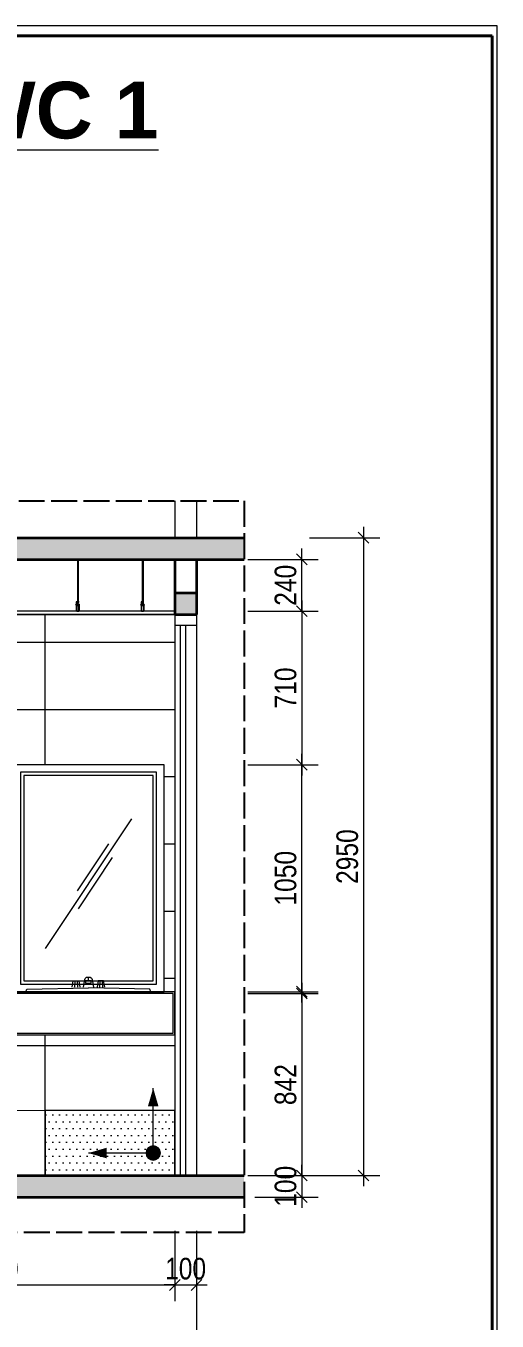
# Model space of a CAD drawing. Header units: inches. Extents: x 921646 to 2157952, y -92667 to 262089.
# Drawn here: x 1964188 to 1968552, y -1742 to 10240 of the extents above; entities that cross this region are included whole.
import ezdxf

# ---------------------------------------------------------------- set-up
doc = ezdxf.new("R2010")
doc.units = ezdxf.units.IN
doc.header["$MEASUREMENT"] = 0
doc.linetypes.add('ACAD_ISO02W100', pattern=[15, 12, -3])
doc.layers.get('0').update_dxf_attribs({"lineweight": 9})
doc.layers.get('DEFPOINTS').update_dxf_attribs({"lineweight": 9})
for name, color, linetype, lineweight in [('01-WALL', 10, 'Continuous', 35), ('09-DIMOUT', 251, 'Continuous', 9), ('12 LAT GACH', 46, 'Continuous', 13), ('15 TEXT', 134, 'Continuous', 15), ('16 TRICH CHI TIET', 100, 'ACAD_ISO02W100', 25), ('7 VAT DUNG', 34, 'Continuous', 15), ('Cp Net Manh 0.15', 8, 'Continuous', 15), ('Cp Net Thep 0.40', 2, 'Continuous', 40)]:
    doc.layers.add(name, color=color, linetype=linetype, lineweight=lineweight)
doc.styles.add('IN', font='VHARIAL.TTF')
doc.styles.add('tvsimil', font='tvsimli.shx', dxfattribs={"width": 0.85})
doc.dimstyles.new('50c', dxfattribs={"dimtxt": 200, "dimasz": 100, "dimexe": 150, "dimexo": 100, "dimgap": 50, "dimtad": 1, "dimdec": 0, "dimlfac": 0.5, "dimrnd": 1, "dimzin": 0, "dimdsep": 32, "dimtxsty": 'tvsimil', "dimblk": 'OBLIQUE', "dimcen": -0.09, "dimdle": 100, "dimclrd": 15, "dimclre": 15, "dimclrt": 3, "dimadec": 0, "dimazin": 0, "dimtfac": 1, "dimtdec": 0, "dimtix": 1, "dimtmove": 1, "dimatfit": 3, "dimfxl": 500, "dimfxlon": 1, "dimtolj": 1, "dimtzin": 0, "dimlwd": 13, "dimlwe": 13, "dimarcsym": 0})

# ---------------------------------------------------------------- blocks, each defined once
blk = doc.blocks.new('Khung Ht dep')
at = {"layer": 'Cp Net Thep 0.40', "color": 106, "flags": 128}
blk.add_lwpolyline([(30380, 21415), (30380, 1792), (3162, 1792), (3162, 21415)], close=True, dxfattribs=at)
at = {"layer": 'DEFPOINTS', "ltscale": 100}
blk.add_lwpolyline([(30430, 1692), (30430, 21515), (1912, 21515), (1912, 1692)], close=True, dxfattribs=at)
blk = doc.blocks.new('md-lavabo3')
at = {"color": 44, "linetype": 'Continuous'}
for p, q in [((200, 1100), (-200, 500)), ((92.3, 983.5), (-51.8, 767.3)), ((110.2, 920.2), (-47.2, 684.1)), ((0, 350.3), (0, 367.5)), ((-62.8, 350.6), (-65.3, 320.6)), ((-52.8, 350.6), (-50.3, 320.6)), ((52.8, 350.6), (50.3, 320.6)), ((62.8, 350.6), (65.3, 320.6))]:
    blk.add_line(p, q, dxfattribs=at)
at = {"linetype": 'Continuous'}
for points in [[(350, 300), (350, 1350), (-350, 1350), (-350, 300)], [(315, 335), (315, 1315), (-315, 1315), (-315, 335)], [(300, 350), (300, 1300), (-300, 1300), (-300, 350)], [(-400, 300), (-400, 100), (400, 100), (400, 300)], [(-391.5, 291.5), (-391.5, 108.5), (391.5, 108.5), (391.5, 291.5)]]:
    blk.add_lwpolyline(points, close=True, dxfattribs=at)
at = {"color": 44, "linetype": 'Continuous'}
blk.add_lwpolyline([(-23.1, 321.2), (-17.1, 357, -0.371222), (-4.4, 367.5, 0.008086), (-0.2, 367.5, 0.008086), (4, 367.5, -0.371222), (16.6, 357), (22.6, 321.1)], format="xyb", dxfattribs=at)
at = {"linetype": 'Continuous'}
for points in [[(-289.5, 300), (-284.7, 311.7), (0, 317.7)], [(289.5, 300), (284.7, 311.7), (0, 317.7)]]:
    blk.add_lwpolyline(points, dxfattribs=at)
at = {"color": 44, "linetype": 'Continuous'}
for points in [[(-75.3, 320.6), (-70.3, 350.6), (-45.3, 350.6), (-40.3, 320.6)], [(75.3, 320.6), (70.3, 350.6), (45.3, 350.6), (40.3, 320.6)]]:
    blk.add_lwpolyline(points, dxfattribs=at)
blk.add_lwpolyline([(-14, 350.3), (-14, 339.6), (12.9, 339.6), (12.9, 350.3)], close=True, dxfattribs=at)
blk = doc.blocks.new('*U581')
for p, q in [((295, 510), (295, 122)), ((303, 510), (303, 122)), ((895, 510), (895, 122)), ((903, 510), (903, 122)), ((293, 121), (293, 118)), ((303, 122), (294, 122)), ((295, 121), (295, 118)), ((304, 122), (303, 122)), ((303, 121), (303, 118)), ((305, 121), (305, 118)), ((893, 121), (893, 118)), ((903, 122), (894, 122)), ((895, 121), (895, 118)), ((904, 122), (903, 122)), ((903, 121), (903, 118)), ((905, 121), (905, 118)), ((286, 92), (287, 92)), ((286, 92), (286, 88)), ((287, 91), (286, 91)), ((286, 91), (287, 91)), ((287, 88), (286, 88)), ((286, 88), (287, 88)), ((286, 88), (287, 88)), ((287, 97), (289, 97)), ((287, 97), (287, 30)), ((287, 92), (287, 88)), ((287, 30), (313, 30)), ((288, 118), (288, 116)), ((288, 118), (313, 118)), ((288, 116), (311, 116)), ((289, 97), (289, 32)), ((309, 91), (289, 91)), ((307, 88), (289, 88)), ((289, 75), (289, 82)), ((289, 82), (309, 82)), ((289, 75), (290, 74)), ((289, 39), (290, 40)), ((289, 32), (289, 39)), ((309, 32), (289, 32)), ((289, 32), (311, 32)), ((290, 75), (290, 81)), ((290, 81), (308, 81)), ((290, 75), (291, 75)), ((290, 40), (290, 74)), ((290, 33), (290, 39)), ((290, 39), (291, 39)), ((308, 33), (290, 33)), ((291, 39), (291, 75)), ((293, 113), (293, 116)), ((303, 112), (294, 112)), ((295, 118), (295, 118)), ((295, 113), (295, 116)), ((295, 112), (295, 111)), ((295, 110), (295, 109)), ((295, 108), (295, 107)), ((295, 106), (295, 105)), ((295, 104), (295, 103)), ((303, 102), (295, 102)), ((303, 118), (303, 118)), ((303, 113), (303, 116)), ((304, 112), (303, 112)), ((303, 112), (303, 111)), ((303, 110), (303, 109)), ((303, 108), (303, 107)), ((303, 106), (303, 105)), ((303, 104), (303, 103)), ((305, 113), (305, 116)), ((309, 88), (308, 88)), ((308, 81), (308, 76)), ((309, 76), (308, 76)), ((308, 38), (308, 33)), ((309, 38), (308, 38)), ((309, 82), (309, 76)), ((309, 38), (309, 32)), ((311, 91), (310, 91)), ((311, 88), (310, 88)), ((311, 116), (311, 32)), ((313, 118), (313, 30)), ((314, 92), (313, 92)), ((313, 92), (313, 88)), ((314, 91), (313, 91)), ((314, 88), (313, 88)), ((314, 88), (313, 88)), ((314, 92), (314, 88)), ((886, 92), (887, 92)), ((886, 92), (886, 88)), ((887, 91), (886, 91)), ((886, 91), (887, 91)), ((887, 88), (886, 88)), ((886, 88), (887, 88)), ((886, 88), (887, 88)), ((887, 97), (889, 97)), ((887, 97), (887, 30)), ((887, 92), (887, 88)), ((887, 30), (913, 30)), ((888, 118), (888, 116)), ((888, 118), (913, 118)), ((888, 116), (911, 116)), ((889, 97), (889, 32)), ((909, 91), (889, 91)), ((907, 88), (889, 88)), ((889, 75), (889, 82)), ((889, 82), (909, 82)), ((889, 75), (890, 74)), ((889, 39), (890, 40)), ((889, 32), (889, 39)), ((909, 32), (889, 32)), ((889, 32), (911, 32)), ((890, 75), (890, 81)), ((890, 81), (908, 81)), ((890, 75), (891, 75)), ((890, 40), (890, 74)), ((890, 33), (890, 39)), ((890, 39), (891, 39)), ((908, 33), (890, 33)), ((891, 39), (891, 75)), ((893, 113), (893, 116)), ((903, 112), (894, 112)), ((895, 118), (895, 118)), ((895, 113), (895, 116)), ((895, 112), (895, 111)), ((895, 110), (895, 109)), ((895, 108), (895, 107)), ((895, 106), (895, 105)), ((895, 104), (895, 103)), ((903, 102), (895, 102)), ((903, 118), (903, 118)), ((903, 113), (903, 116)), ((904, 112), (903, 112)), ((903, 112), (903, 111)), ((903, 110), (903, 109)), ((903, 108), (903, 107)), ((903, 106), (903, 105)), ((903, 104), (903, 103)), ((905, 113), (905, 116)), ((909, 88), (908, 88)), ((908, 81), (908, 76)), ((909, 76), (908, 76)), ((908, 38), (908, 33)), ((909, 38), (908, 38)), ((909, 82), (909, 76)), ((909, 38), (909, 32)), ((911, 91), (910, 91)), ((911, 88), (910, 88)), ((911, 116), (911, 32)), ((913, 118), (913, 30)), ((914, 92), (913, 92)), ((913, 92), (913, 88)), ((914, 91), (913, 91)), ((914, 88), (913, 88)), ((914, 88), (913, 88)), ((914, 92), (914, 88))]:
    blk.add_line(p, q)
for points in [[(0, 30), (5900, 30)], [(0, 0), (5900, 0)], [(295, 110), (303, 112)], [(295, 111), (300, 112)], [(295, 109), (303, 111)], [(295, 108), (303, 110)], [(295, 107), (303, 109)], [(295, 106), (303, 108)], [(295, 105), (303, 107)], [(295, 104), (303, 106)], [(295, 103), (303, 105)], [(295, 102), (303, 104)], [(299, 102), (303, 103)], [(309, 91), (307, 88)], [(310, 91), (308, 88)], [(311, 91), (309, 88)], [(311, 90), (310, 88)], [(316, 91), (314, 89)], [(315, 91), (314, 90)], [(315, 91), (314, 91)], [(315, 88), (314, 88)], [(316, 90), (315, 88)], [(316, 88), (316, 88), (316, 91)], [(895, 110), (903, 112)], [(895, 111), (900, 112)], [(895, 109), (903, 111)], [(895, 108), (903, 110)], [(895, 107), (903, 109)], [(895, 106), (903, 108)], [(895, 105), (903, 107)], [(895, 104), (903, 106)], [(895, 103), (903, 105)], [(895, 102), (903, 104)], [(899, 102), (903, 103)], [(909, 91), (907, 88)], [(910, 91), (908, 88)], [(911, 91), (909, 88)], [(911, 90), (910, 88)], [(916, 91), (914, 89)], [(915, 91), (914, 90)], [(915, 91), (914, 91)], [(915, 88), (914, 88)], [(916, 90), (915, 88)], [(916, 88), (916, 88), (916, 91)]]:
    blk.add_lwpolyline(points)
for centre, radius, start, end in [((294, 121), 1.19, 90, 180), ((294, 121), 1.19, 0, 90), ((296, 121), 1.19, 90, 180), ((302, 121), 1.19, 0, 90), ((304, 121), 1.19, 90, 180), ((304, 121), 1.19, 0, 90), ((894, 121), 1.19, 90, 180), ((894, 121), 1.19, 0, 90), ((896, 121), 1.19, 90, 180), ((902, 121), 1.19, 0, 90), ((904, 121), 1.19, 90, 180), ((904, 121), 1.19, 0, 90), ((286, 92), 0.447, 90, 180), ((286, 92), 0.447, 180, 270), ((286, 91), 0.447, 90, 180), ((286, 89), 0.447, 180, 270), ((286, 88), 0.447, 180, 270), ((286, 88), 0.447, 90, 180), ((294, 113), 1.19, 180, 270), ((294, 113), 1.19, 270, 0), ((296, 113), 1.19, 180, 270), ((295, 111), 0.562, 297.2617, 62.7383), ((295, 109), 0.562, 297.2617, 62.7383), ((295, 107), 0.562, 297.2617, 62.7383), ((295, 105), 0.562, 297.2617, 62.7383), ((295, 103), 0.562, 297.2617, 62.7383), ((302, 113), 1.19, 270, 0), ((304, 113), 1.19, 180, 270), ((303, 113), 0.562, 214.5734, 242.7383), ((303, 111), 0.562, 117.2617, 242.7383), ((303, 109), 0.562, 117.2617, 242.7383), ((303, 107), 0.562, 117.2617, 242.7383), ((303, 105), 0.562, 117.2617, 242.7383), ((303, 103), 0.562, 117.2617, 242.7383), ((304, 113), 1.19, 270, 0), ((308, 88), 0.586, 31.3565, 148.6435), ((310, 92), 0.755, 228.554, 311.446), ((310, 88), 0.597, 33.1136, 146.8864), ((314, 92), 0.447, 0, 90), ((314, 92), 0.447, 270, 0), ((314, 91), 0.447, 0, 90), ((314, 89), 0.447, 270, 0), ((314, 88), 0.447, 270, 0), ((314, 88), 0.447, 0, 90), ((316, 92), 0.856, 234.24, 305.76), ((316, 88), 0.781, 50.1831, 129.8169), ((886, 92), 0.447, 90, 180), ((886, 92), 0.447, 180, 270), ((886, 91), 0.447, 90, 180), ((886, 89), 0.447, 180, 270), ((886, 88), 0.447, 180, 270), ((886, 88), 0.447, 90, 180), ((894, 113), 1.19, 180, 270), ((894, 113), 1.19, 270, 0), ((896, 113), 1.19, 180, 270), ((895, 111), 0.562, 297.2617, 62.7383), ((895, 109), 0.562, 297.2617, 62.7383), ((895, 107), 0.562, 297.2617, 62.7383), ((895, 105), 0.562, 297.2617, 62.7383), ((895, 103), 0.562, 297.2617, 62.7383), ((902, 113), 1.19, 270, 0), ((904, 113), 1.19, 180, 270), ((903, 113), 0.562, 214.5734, 242.7383), ((903, 111), 0.562, 117.2617, 242.7383), ((903, 109), 0.562, 117.2617, 242.7383), ((903, 107), 0.562, 117.2617, 242.7383), ((903, 105), 0.562, 117.2617, 242.7383), ((903, 103), 0.562, 117.2617, 242.7383), ((904, 113), 1.19, 270, 0), ((908, 88), 0.586, 31.3565, 148.6435), ((910, 92), 0.755, 228.554, 311.446), ((910, 88), 0.597, 33.1136, 146.8864), ((914, 92), 0.447, 0, 90), ((914, 92), 0.447, 270, 0), ((914, 91), 0.447, 0, 90), ((914, 89), 0.447, 270, 0), ((914, 88), 0.447, 270, 0), ((914, 88), 0.447, 0, 90), ((916, 92), 0.856, 234.24, 305.76), ((916, 88), 0.781, 50.1831, 129.8169)]:
    blk.add_arc(centre, radius, start, end)
blk = doc.blocks.new('*U106')
at = {"layer": '12 LAT GACH'}
h = blk.add_hatch(dxfattribs=at)
h.set_pattern_fill('DOTS', color=256, scale=20)
h.set_pattern_definition([(0, (12223.53, -19665.496), (15.875, 31.75), [0, -31.75])])
h.paths.add_polyline_path([(600, 300.1), (0, 300), (0, 0), (600, 0.1)])
blk.add_hatch(color=256, dxfattribs=at).paths.add_polyline_path([(133.4, 104.2, -1), (67.1, 104.2, -1)])
for p, q in [((100.3, 137.3), (100.3, 404.1)), ((133.4, 103.9), (400.2, 103.9))]:
    blk.add_line(p, q, dxfattribs=at)
for points in [[(100.3, 404.1, 0, 48.8, 0), (100.3, 320.2, 48.8, 48.8, 0)], [(400.2, 103.9, 0, 48.8, 0), (316.3, 103.9, 48.8, 48.8, 0)]]:
    blk.add_lwpolyline(points, format="xyseb", dxfattribs=at)
blk.add_lwpolyline([(0, 300), (600, 300), (600, 0), (0, 0)], close=True, dxfattribs=at)
blk.add_circle((100.3, 104.2), 33.1, dxfattribs=at)
blk = doc.blocks.new('_Oblique')
at = {"color": 0, "linetype": 'ByBlock', "lineweight": -2}
blk.add_line((-0.5, -0.5), (0.5, 0.5), dxfattribs=at)
blk = doc.blocks.new('*D584')
at = {"layer": '09-DIMOUT', "color": 15, "linetype": 'Continuous', "lineweight": 13, "transparency": 16777216}
for p, q in [((1962167, -908), (1962167, -1558)), ((1965567, -908), (1965567, -1558)), ((1962067, -1408), (1965667, -1408))]:
    blk.add_line(p, q, dxfattribs=at)
at = {"layer": 'DEFPOINTS', "color": 0, "transparency": 16777216}
for p in [(1962167, -395), (1965567, -395), (1965567, -1408)]:
    blk.add_point(p, dxfattribs=at)
at = {"layer": '09-DIMOUT', "color": 15, "lineweight": 13, "transparency": 16777216, "xscale": 100, "yscale": 100, "zscale": 100, "rotation": 180}
blk.add_blockref('_Oblique', (1962167, -1408), dxfattribs=at)
at = {"layer": '09-DIMOUT', "color": 15, "lineweight": 13, "transparency": 16777216, "xscale": 100, "yscale": 100, "zscale": 100}
blk.add_blockref('_Oblique', (1965567, -1408), dxfattribs=at)
at = {"layer": '09-DIMOUT', "color": 3, "transparency": 16777216, "insert": (1963867, -1258), "char_height": 200, "attachment_point": 5, "style": 'tvsimil'}
blk.add_mtext('\\A1;1700', dxfattribs=at)
blk = doc.blocks.new('*D585')
at = {"layer": '09-DIMOUT', "color": 15, "linetype": 'Continuous', "lineweight": 13, "transparency": 16777216}
for p, q in [((1965567, -908), (1965567, -1558)), ((1965767, -908), (1965767, -1558)), ((1965567, -1408), (1965467, -1408)), ((1965567, -1408), (1965767, -1408)), ((1965767, -1408), (1965867, -1408))]:
    blk.add_line(p, q, dxfattribs=at)
at = {"layer": 'DEFPOINTS', "color": 0, "transparency": 16777216}
for p in [(1965567, -396), (1965767, -396), (1965767, -1408)]:
    blk.add_point(p, dxfattribs=at)
at = {"layer": '09-DIMOUT', "color": 15, "lineweight": 13, "transparency": 16777216, "xscale": 100, "yscale": 100, "zscale": 100}
blk.add_blockref('_Oblique', (1965567, -1408), dxfattribs=at)
at = {"layer": '09-DIMOUT', "color": 15, "lineweight": 13, "transparency": 16777216, "xscale": 100, "yscale": 100, "zscale": 100, "rotation": 180}
blk.add_blockref('_Oblique', (1965767, -1408), dxfattribs=at)
at = {"layer": '09-DIMOUT', "color": 3, "transparency": 16777216, "insert": (1965667, -1258), "char_height": 200, "attachment_point": 5, "style": 'tvsimil'}
blk.add_mtext('\\A1;100', dxfattribs=at)
blk = doc.blocks.new('*D586')
at = {"layer": '09-DIMOUT', "color": 15, "linetype": 'Continuous', "lineweight": 13, "transparency": 16777216}
for p, q in [((1966743, 1388), (1966743, -495)), ((1966243, 1288), (1966893, 1288)), ((1966243, -395), (1966893, -395))]:
    blk.add_line(p, q, dxfattribs=at)
at = {"layer": 'DEFPOINTS', "color": 0, "transparency": 16777216}
for p in [(1963967, 1288), (1963967, -395), (1966743, -395)]:
    blk.add_point(p, dxfattribs=at)
at = {"layer": '09-DIMOUT', "color": 15, "lineweight": 13, "transparency": 16777216, "xscale": 100, "yscale": 100, "zscale": 100}
for p, rotation in [((1966743, 1288), 90), ((1966743, -395), 270)]:
    blk.add_blockref('_Oblique', p, dxfattribs=dict(at, rotation=rotation))
at = {"layer": '09-DIMOUT', "color": 3, "transparency": 16777216, "insert": (1966593, 446), "char_height": 200, "attachment_point": 5, "rotation": 90, "style": 'tvsimil'}
blk.add_mtext('\\A1;842', dxfattribs=at)
blk = doc.blocks.new('*D587')
at = {"layer": '09-DIMOUT', "color": 15, "linetype": 'Continuous', "lineweight": 13, "transparency": 16777216}
for p, q in [((1966743, 1205), (1966743, 3505)), ((1966243, 3405), (1966893, 3405)), ((1966243, 1305), (1966893, 1305))]:
    blk.add_line(p, q, dxfattribs=at)
at = {"layer": 'DEFPOINTS', "color": 0, "transparency": 16777216}
for p in [(1965467, 3405), (1966743, 3405), (1965567, 1305)]:
    blk.add_point(p, dxfattribs=at)
at = {"layer": '09-DIMOUT', "color": 15, "lineweight": 13, "transparency": 16777216, "xscale": 100, "yscale": 100, "zscale": 100}
for p, rotation in [((1966743, 3405), 90), ((1966743, 1305), 270)]:
    blk.add_blockref('_Oblique', p, dxfattribs=dict(at, rotation=rotation))
at = {"layer": '09-DIMOUT', "color": 3, "transparency": 16777216, "insert": (1966593, 2355), "char_height": 200, "attachment_point": 5, "rotation": 90, "style": 'tvsimil'}
blk.add_mtext('\\A1;1050', dxfattribs=at)
blk = doc.blocks.new('*D588')
at = {"layer": '09-DIMOUT', "color": 15, "linetype": 'Continuous', "lineweight": 13, "transparency": 16777216}
for p, q in [((1966743, 4925), (1966743, 3305)), ((1966243, 4825), (1966893, 4825)), ((1966243, 3405), (1966893, 3405))]:
    blk.add_line(p, q, dxfattribs=at)
at = {"layer": 'DEFPOINTS', "color": 0, "transparency": 16777216}
for p in [(1965567, 4825), (1965467, 3405), (1966743, 3405)]:
    blk.add_point(p, dxfattribs=at)
at = {"layer": '09-DIMOUT', "color": 15, "lineweight": 13, "transparency": 16777216, "xscale": 100, "yscale": 100, "zscale": 100}
for p, rotation in [((1966743, 4825), 90), ((1966743, 3405), 270)]:
    blk.add_blockref('_Oblique', p, dxfattribs=dict(at, rotation=rotation))
at = {"layer": '09-DIMOUT', "color": 3, "transparency": 16777216, "insert": (1966593, 4115), "char_height": 200, "attachment_point": 5, "rotation": 90, "style": 'tvsimil'}
blk.add_mtext('\\A1;710', dxfattribs=at)
blk = doc.blocks.new('*D589')
at = {"layer": '09-DIMOUT', "color": 15, "linetype": 'Continuous', "lineweight": 13, "transparency": 16777216}
for p, q in [((1966743, 5305), (1966743, 5405)), ((1966243, 5305), (1966893, 5305)), ((1966743, 4825), (1966743, 5305)), ((1966243, 4825), (1966893, 4825)), ((1966743, 4825), (1966743, 4725))]:
    blk.add_line(p, q, dxfattribs=at)
at = {"layer": 'DEFPOINTS', "color": 0, "transparency": 16777216}
for p in [(1965567, 5305), (1966743, 5305), (1965567, 4825)]:
    blk.add_point(p, dxfattribs=at)
at = {"layer": '09-DIMOUT', "color": 15, "lineweight": 13, "transparency": 16777216, "xscale": 100, "yscale": 100, "zscale": 100}
for p, rotation in [((1966743, 5305), 270), ((1966743, 4825), 90)]:
    blk.add_blockref('_Oblique', p, dxfattribs=dict(at, rotation=rotation))
at = {"layer": '09-DIMOUT', "color": 3, "transparency": 16777216, "insert": (1966593, 5065), "char_height": 200, "attachment_point": 5, "rotation": 90, "style": 'tvsimil'}
blk.add_mtext('\\A1;240', dxfattribs=at)
blk = doc.blocks.new('*D590')
at = {"layer": '09-DIMOUT', "color": 15, "linetype": 'Continuous', "lineweight": 13, "transparency": 16777216}
for p, q in [((1967315, 5605), (1967315, -495)), ((1966815, 5505), (1967465, 5505)), ((1966815, -395), (1967465, -395))]:
    blk.add_line(p, q, dxfattribs=at)
at = {"layer": 'DEFPOINTS', "color": 0, "transparency": 16777216}
for p in [(1966208, 5505), (1966208, -395), (1967315, -395)]:
    blk.add_point(p, dxfattribs=at)
at = {"layer": '09-DIMOUT', "color": 15, "lineweight": 13, "transparency": 16777216, "xscale": 100, "yscale": 100, "zscale": 100}
for p, rotation in [((1967315, 5505), 90), ((1967315, -395), 270)]:
    blk.add_blockref('_Oblique', p, dxfattribs=dict(at, rotation=rotation))
at = {"layer": '09-DIMOUT', "color": 3, "transparency": 16777216, "insert": (1967165, 2555), "char_height": 200, "attachment_point": 5, "rotation": 90, "style": 'tvsimil'}
blk.add_mtext('\\A1;2950', dxfattribs=at)
blk = doc.blocks.new('*D591')
at = {"layer": '09-DIMOUT', "color": 15, "linetype": 'Continuous', "lineweight": 13, "transparency": 16777216}
for p, q in [((1966743, -395), (1966743, -295)), ((1966308, -395), (1966893, -395)), ((1966743, -395), (1966743, -595)), ((1966308, -595), (1966893, -595)), ((1966743, -595), (1966743, -695))]:
    blk.add_line(p, q, dxfattribs=at)
at = {"layer": 'DEFPOINTS', "color": 0, "transparency": 16777216}
for p in [(1966208, -395), (1966208, -595), (1966743, -595)]:
    blk.add_point(p, dxfattribs=at)
at = {"layer": '09-DIMOUT', "color": 15, "lineweight": 13, "transparency": 16777216, "xscale": 100, "yscale": 100, "zscale": 100}
for p, rotation in [((1966743, -395), 270), ((1966743, -595), 90)]:
    blk.add_blockref('_Oblique', p, dxfattribs=dict(at, rotation=rotation))
at = {"layer": '09-DIMOUT', "color": 3, "transparency": 16777216, "insert": (1966593, -495), "char_height": 200, "attachment_point": 5, "rotation": 90, "style": 'tvsimil'}
blk.add_mtext('\\A1;100', dxfattribs=at)
blk = doc.blocks.new('*D592')
at = {"layer": '09-DIMOUT', "color": 15, "linetype": 'Continuous', "lineweight": 13, "transparency": 16777216}
for p, q in [((1959267, -1502), (1959267, -2152)), ((1965767, -1502), (1965767, -2152)), ((1959167, -2002), (1965867, -2002))]:
    blk.add_line(p, q, dxfattribs=at)
at = {"layer": 'DEFPOINTS', "color": 0, "transparency": 16777216}
for p in [(1965767, -395), (1959267, -595), (1965767, -2002)]:
    blk.add_point(p, dxfattribs=at)
at = {"layer": '09-DIMOUT', "color": 15, "lineweight": 13, "transparency": 16777216, "xscale": 100, "yscale": 100, "zscale": 100, "rotation": 180}
blk.add_blockref('_Oblique', (1959267, -2002), dxfattribs=at)
at = {"layer": '09-DIMOUT', "color": 15, "lineweight": 13, "transparency": 16777216, "xscale": 100, "yscale": 100, "zscale": 100}
blk.add_blockref('_Oblique', (1965767, -2002), dxfattribs=at)
at = {"layer": '09-DIMOUT', "color": 3, "transparency": 16777216, "insert": (1962517, -1852), "char_height": 200, "attachment_point": 5, "style": 'tvsimil'}
blk.add_mtext('\\A1;3250', dxfattribs=at)

msp = doc.modelspace()

# ---------------------------------------------------------------- hatches: boundary and pattern name
at = {"layer": '09-DIMOUT'}
h = msp.add_hatch(color=256, dxfattribs=at)
h.dxf.hatch_style = 1
h.paths.add_polyline_path([(1966208.1, -595.2), (1966208.1, -395.2), (1959267.3, -395.2), (1959267.3, -595.2)])
h.paths.add_polyline_path([(1965767.3, 4794.8), (1965767.3, 4994.8), (1965567.3, 4994.8), (1965567.3, 4794.8)])
h.paths.add_polyline_path([(1966208.1, 5304.8), (1966208.1, 5504.8), (1959267.3, 5504.8), (1959267.3, 5304.8)])

# ---------------------------------------------------------------- linework, layer by layer
at = {"layer": '01-WALL'}
for p, q in [((1959267.3, 5504.8), (1966208.1, 5504.8)), ((1959267.3, 5304.8), (1966208.1, 5304.8)), ((1965567.3, 5304.8), (1965567.3, 4794.8)), ((1965767.3, 5304.8), (1965767.3, 4794.8)), ((1965567.3, 4994.8), (1965767.3, 4994.8)), ((1965567.3, 4794.8), (1965767.3, 4794.8)), ((1959267.3, -395.2), (1966208.1, -395.2)), ((1959267.3, -595.2), (1966208.1, -595.2))]:
    msp.add_line(p, q, dxfattribs=at)
at = {"layer": '09-DIMOUT'}
for p, q in [((1965567.3, 5846.8), (1965567.3, 5504.8)), ((1965767.3, 5846.8), (1965767.3, 5504.8)), ((1959667.3, 4794.8), (1965567.3, 4794.8)), ((1965567.3, 4794.8), (1965567.3, -395.2)), ((1965767.3, 4794.8), (1965767.3, -395.2)), ((1965567.3, 4694.8), (1965767.3, 4694.8)), ((1965617.3, 4694.8), (1965617.3, -395.2)), ((1965667.3, 4694.8), (1965667.3, -395.2))]:
    msp.add_line(p, q, dxfattribs=at)
at = {"layer": '12 LAT GACH', "ltscale": 20}
for p, q in [((1964367.3, 3404.8), (1964367.3, 4794.8)), ((1965567.7, 4535.4), (1959667.7, 4535.9)), ((1965567.7, 3913.6), (1959667.6, 3914.1)), ((1965567.6, 3291.8), (1965467.3, 3291.8)), ((1965567.5, 2670), (1965467.3, 2670)), ((1965567.5, 2048.1), (1965467.3, 2048.1)), ((1965567.4, 1426.3), (1965467.3, 1426.3)), ((1964367.3, -395), (1964367.3, 904.8)), ((1965567.4, 804.5), (1963567.3, 804.7)), ((1965567.4, 204.7), (1963434.3, 204.9))]:
    msp.add_line(p, q, dxfattribs=at)
at = {"layer": '16 TRICH CHI TIET', "ltscale": 20}
msp.add_lwpolyline([(1966208.1, -923.2), (1959021.1, -923.2), (1959021.1, 5846.8), (1966208.1, 5846.8)], close=True, dxfattribs=at)

# ---------------------------------------------------------------- block references
at = {"layer": '12 LAT GACH', "xscale": -2, "yscale": 2, "zscale": 2}
msp.add_blockref('*U106', (1965567.3, -395.1), dxfattribs=at)
at = {"layer": '7 VAT DUNG', "xscale": -1}
msp.add_blockref('*U581', (1965567.3, 4794.8), dxfattribs=at)
at = {"layer": '7 VAT DUNG', "xscale": 2, "yscale": 2, "zscale": 2}
msp.add_blockref('md-lavabo3', (1964767.3, 704.8), dxfattribs=at)
at = {"layer": 'Cp Net Manh 0.15', "xscale": 0.9268121652908186, "yscale": 0.9268121652908186, "zscale": 0.9268121652908186}
msp.add_blockref('Khung Ht dep', (1940348.6, -9700.4), dxfattribs=at)

# ---------------------------------------------------------------- texts
at = {"layer": '15 TEXT', "insert": (1962875.1, 9722.7), "char_height": 524.16, "attachment_point": 2, "style": 'IN'}
msp.add_mtext_dynamic_manual_height_columns('{\\f.VnArialH|b1|i0|c0|p34;\\LCHI TI\\fArial|b1|i0|c0|p34;ẾT WC 1}', width=11023.696, gutter_width=1500, heights=[0], dxfattribs=at)

# ---------------------------------------------------------------- dimensions: what is measured, and where the dimension line sits
at = {"layer": '09-DIMOUT'}
for base, p1, p2, picture, middle in [((1967314.9, -395.2), (1966208.1, 5504.8), (1966208.1, -395.2), '*D590', (1967164.9, 2554.8)), ((1966743.5, 5304.8), (1965567.3, 4824.8), (1965567.3, 5304.8), '*D589', (1966593.5, 5064.8)), ((1966743.5, 3404.8), (1965567.3, 4824.8), (1965467.3, 3404.8), '*D588', (1966593.5, 4114.8)), ((1966743.4, 3404.8), (1965567.3, 1304.8), (1965467.3, 3404.8), '*D587', (1966593.4, 2354.8)), ((1966743.3832538, -395.2282605), (1963967.3214532, 1287.7717395), (1963967.3214532, -395.2282605), '*D586', (1966593.3832538, 446.2717395)), ((1966743.4, -595.2), (1966208.1, -395.2), (1966208.1, -595.2), '*D591', (1966593.4, -495.2))]:
    dim = msp.add_linear_dim(base=base, p1=p1, p2=p2, angle=90, dimstyle='50c', dxfattribs=at)
    dim.commit()
    dim.dimension.update_dxf_attribs({"geometry": picture, "text_midpoint": middle})
for base, p1, p2, picture, middle in [((1965767.3, -2001.6), (1959267.3, -595.2), (1965767.3, -395.2), '*D592', (1962517.3, -1851.6)), ((1965567.3, -1408.2), (1962167.3, -395.2), (1965567.3, -395.1), '*D584', (1963867.3, -1258.2)), ((1965767.3, -1408.2), (1965567.3, -395.5), (1965767.3, -395.5), '*D585', (1965667.3, -1258.2))]:
    dim = msp.add_linear_dim(base=base, p1=p1, p2=p2, dimstyle='50c', dxfattribs=at)
    dim.commit()
    dim.dimension.update_dxf_attribs({"geometry": picture, "text_midpoint": middle})

doc.saveas('drawing.dxf')
